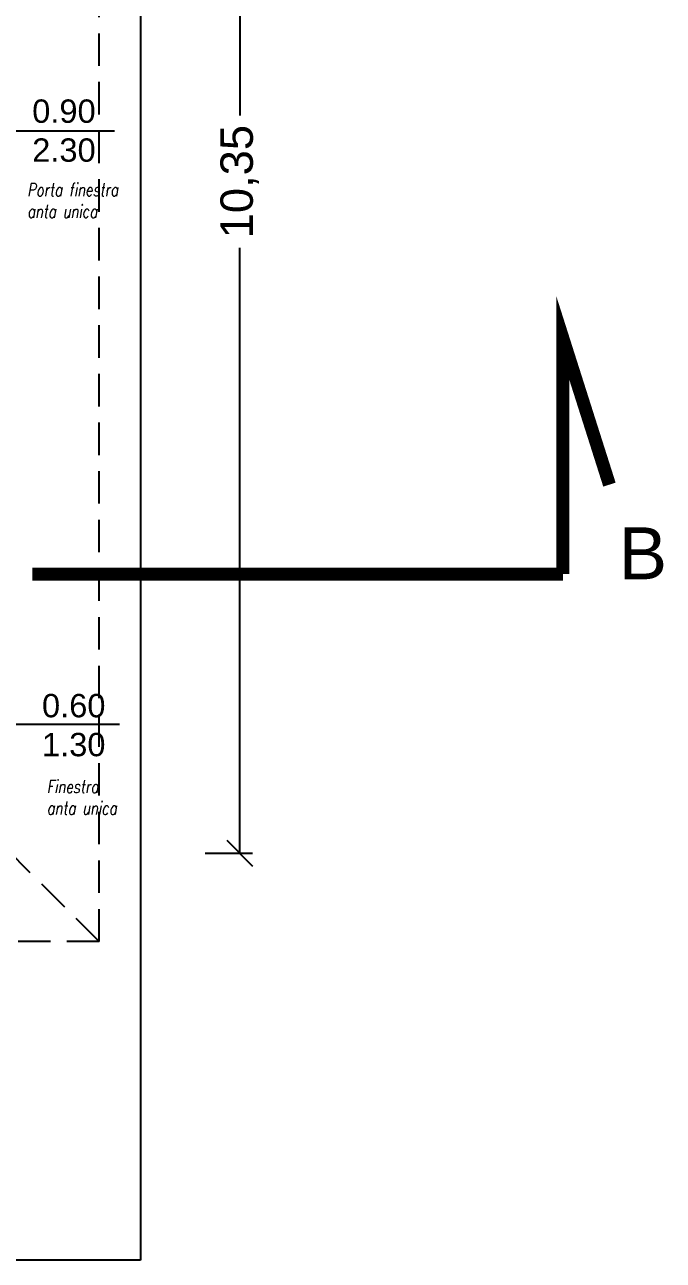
# Model space of a CAD drawing. Header units: millimetres. Extents: x 2622 to 2811, y 687 to 801.
# Drawn here: x 2700.88 to 2705.8, y 781.37 to 790.9 of the extents above; entities that cross this region are included whole.
import ezdxf

# ---------------------------------------------------------------- set-up
doc = ezdxf.new("R2010")
doc.units = ezdxf.units.MM
doc.linetypes.add('BORDO2', pattern=[0.875, 0.25, -0.125, 0.25, -0.125, 0, -0.125])
doc.linetypes.add('DASHED2', pattern=[0.375, 0.25, -0.125])
for name, color, linetype in [('Quote', 252, 'Continuous'), ('Retino', 8, 'Continuous'), ('Sottile', 5, 'Continuous'), ('TESTI', 2, 'Continuous')]:
    doc.layers.add(name, color=color, linetype=linetype)
doc.styles.add('SIMPLEX-STRETTO', font='simplex.shx', dxfattribs={"width": 0.75, "oblique": 10})
doc.styles.get("Standard").update_dxf_attribs({"font": 'arial.ttf'})
doc.dimstyles.new('ISO-25', dxfattribs={"dimtxt": 0.25, "dimasz": 0.2, "dimexe": 0.1, "dimexo": 0.1, "dimgap": 0.1, "dimtad": 0, "dimzin": 1, "dimtxsty": 'Standard', "dimblk": 'OBLIQUE', "dimcen": 2.5, "dimclrt": 2, "dimadec": 0, "dimazin": 0, "dimtfac": 1, "dimtmove": 0, "dimatfit": 3, "dimfxl": 1, "dimarcsym": 0})

# ---------------------------------------------------------------- blocks, each defined once
blk = doc.blocks.new('_Oblique')
at = {"color": 0, "linetype": 'ByBlock', "lineweight": -2}
blk.add_line((-0.5, -0.5), (0.5, 0.5), dxfattribs=at)
blk = doc.blocks.new('*D51')
at = {"layer": 'Defpoints', "color": 0, "transparency": 16777216}
for p in [(2700.7683, 794.8628), (2702.5339, 794.8628), (2700.7683, 784.5128)]:
    blk.add_point(p, dxfattribs=at)
at = {"layer": 'Quote', "color": 0, "lineweight": -2, "transparency": 16777216}
for p, q in [((2702.2683, 794.8628), (2702.6339, 794.8628)), ((2702.5339, 794.8628), (2702.5339, 790.1988)), ((2702.5339, 784.5128), (2702.5339, 789.1769)), ((2702.2683, 784.5128), (2702.6339, 784.5128))]:
    blk.add_line(p, q, dxfattribs=at)
at = {"layer": 'Quote', "color": 0, "lineweight": -2, "transparency": 16777216, "xscale": 0.2, "yscale": 0.2, "zscale": 0.2}
for p, rotation in [((2702.5339, 794.8628), 90), ((2702.5339, 784.5128), 270)]:
    blk.add_blockref('_Oblique', p, dxfattribs=dict(at, rotation=rotation))
at = {"layer": 'Quote', "color": 2, "transparency": 16777216, "insert": (2702.5339, 789.6878), "char_height": 0.25, "attachment_point": 5, "rotation": 90}
blk.add_mtext('10,35', dxfattribs=at)

msp = doc.modelspace()

# ---------------------------------------------------------------- linework, layer by layer
for p, q in [((2701.7683, 795.8628), (2701.7683, 781.3741)), ((2701.7683, 781.3741), (2684.0683, 781.3741))]:
    msp.add_line(p, q)
at = {"layer": 'Quote', "color": 30, "linetype": 'BORDO2', "true_color": 0xf8991e, "const_width": 0.1}
for points in [[(2705.0257, 786.6634), (2705.0257, 788.4803), (2705.3843, 787.3526)], [(2705.0257, 786.6634), (2700.9353, 786.6634)]]:
    msp.add_lwpolyline(points, dxfattribs=at)
at = {"layer": 'Retino', "linetype": 'DASHED2'}
for q in [(2701.4503, 795.5628), (2695.5843, 789.6969), (2698.024, 783.8309)]:
    msp.add_line((2701.4503, 783.8309), q, dxfattribs=at)
at = {"layer": 'Sottile'}
for p, q in [((2700.0683, 790.0801), (2701.5683, 790.0801)), ((2700.1083, 785.5055), (2701.6083, 785.5055))]:
    msp.add_line(p, q, dxfattribs=at)

# ---------------------------------------------------------------- texts
at = {"layer": 'Quote', "color": 30, "linetype": 'BORDO2', "true_color": 0xf8991e, "insert": (2705.4562, 787.0234), "char_height": 0.4, "attachment_point": 1}
msp.add_mtext_dynamic_manual_height_columns('B', width=0.62131, gutter_width=12.5, heights=[0], dxfattribs=at)
at = {"layer": 'TESTI', "insert": (2701.1792, 790.0801), "char_height": 0.18, "attachment_point": 5}
msp.add_mtext_dynamic_manual_height_columns('0.90\\P2.30', width=0.407387, gutter_width=12.5, heights=[0], dxfattribs=at)
at = {"layer": 'TESTI', "color": 7, "char_height": 0.1, "width": 1.482158, "attachment_point": 1, "style": 'SIMPLEX-STRETTO'}
for s, insert in [('Porta finestra\\Panta unica', (2700.8954, 789.6752)), ('Finestra \\Panta unica', (2701.0464, 785.0758))]:
    msp.add_mtext(s, dxfattribs=dict(at, insert=insert))
at = {"layer": 'TESTI', "insert": (2701.2547, 785.4978), "char_height": 0.18, "attachment_point": 5, "rotation": 0.00002}
msp.add_mtext_dynamic_manual_height_columns('0.60\\P1.30', width=0.778379, gutter_width=12.5, heights=[0], dxfattribs=at)

# ---------------------------------------------------------------- dimensions: what is measured, and where the dimension line sits
at = {"layer": 'Quote'}
dim = msp.add_linear_dim(base=(2702.5339, 794.8628), p1=(2700.7683, 784.5128), p2=(2700.7683, 794.8628), angle=90, dimstyle='ISO-25', override={"dimexo": 1.5}, dxfattribs=at)
dim.commit()
dim.dimension.update_dxf_attribs({"geometry": '*D51', "text_midpoint": (2702.5339, 789.6878)})

doc.saveas('drawing.dxf')
